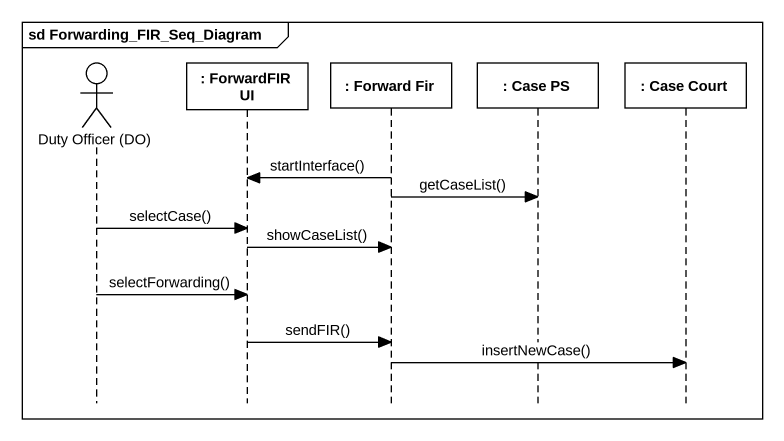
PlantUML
@startuml
mainframe sd Forwarding_FIR_Seq_Diagram
hide footbox
actor "Duty Officer (DO)" as Duty_Officer_DO
participant ": ForwardFIR UI" as ForwardFIR_UI
participant ": Forward Fir" as Forward_Fir
participant ": Case PS" as Case_PS
participant ": Case Court" as Case_Court

Forward_Fir -> ForwardFIR_UI : startInterface()
Forward_Fir -> Case_PS : getCaseList()
Duty_Officer_DO -> ForwardFIR_UI : selectCase()
ForwardFIR_UI -> Forward_Fir : showCaseList()
Duty_Officer_DO -> ForwardFIR_UI : selectForwarding()
ForwardFIR_UI -> Forward_Fir : sendFIR()
Forward_Fir -> Case_Court : insertNewCase()
@enduml
